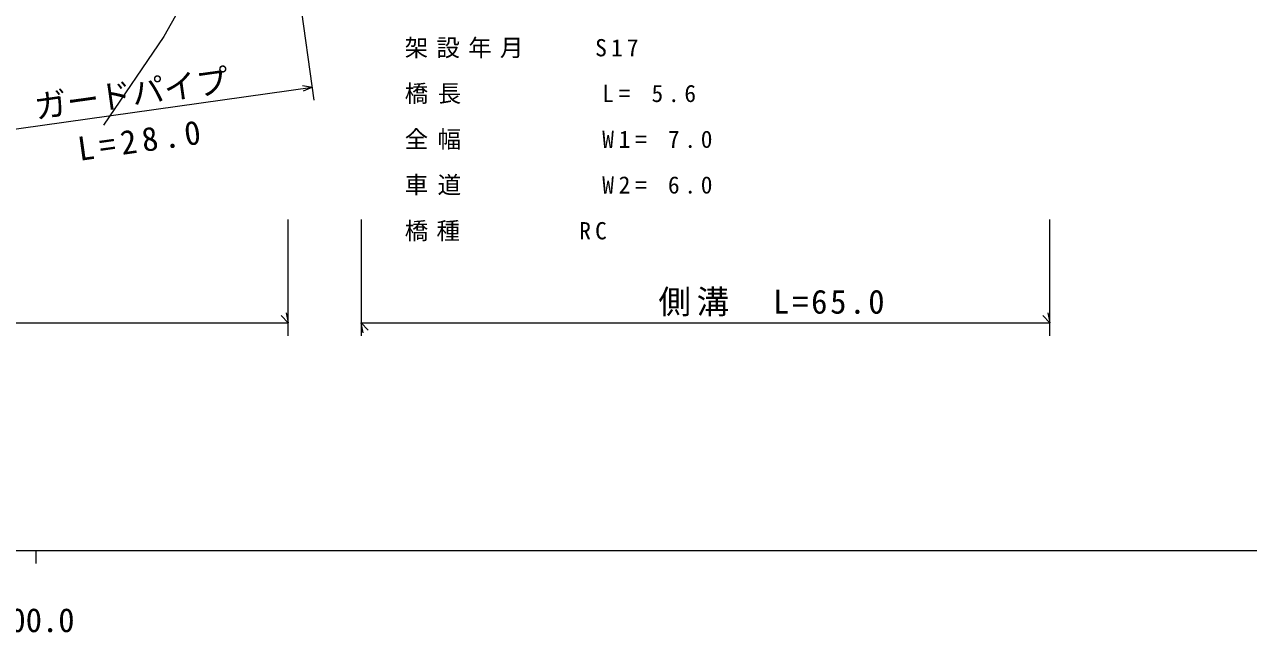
# Model space of a CAD drawing. Units: millimetres, scale not verified. Extents: x 40000 to 680000, y 20000 to 380000.
# Drawn here: x 467119 to 560828, y 198715 to 245232 of the extents above; entities that cross this region are included whole.
import ezdxf
from ezdxf.enums import TextEntityAlignment as Align

# ---------------------------------------------------------------- set-up
doc = ezdxf.new("R2010")
doc.units = ezdxf.units.MM
doc.header["$LTSCALE"] = 1000
doc.layers.add('S-BGD', color=7, linetype='Continuous', lineweight=13)
doc.layers.add('S-BGD-HTXT', color=7, linetype='Continuous', lineweight=13)
doc.styles.add('ＭＳ ゴシック', font='')
doc.styles.get('ＭＳ ゴシック').set_extended_font_data('MS Gothic')

msp = doc.modelspace()

# ---------------------------------------------------------------- linework, layer by layer
at = {"layer": 'S-BGD'}
for p, q in [((489304, 239453), (487490, 252353)), ((480761, 249598), (477787, 244311)), ((477787, 244311), (473161, 237537)), ((461884, 236606), (489165, 240443)), ((488392, 240552), (489165, 240443)), ((489165, 240443), (488452, 240127)), ((487316, 221405), (487316, 230308)), ((492891, 230308), (492891, 221405)), ((545622, 221405), (545622, 230308)), ((487154, 223168), (487316, 222405)), ((545460, 223168), (545622, 222405)), ((359541, 222405), (487316, 222405)), ((487316, 222405), (486775, 222967)), ((493053, 221642), (492891, 222405)), ((492891, 222405), (493432, 221843)), ((492891, 222405), (545622, 222405)), ((545622, 222405), (545081, 222967))]:
    msp.add_line(p, q, dxfattribs=at)
at = {"layer": 'S-BGD-HTXT'}
for p, q in [((40000, 205000), (579000, 205000)), ((468000, 205000), (468000, 204000))]:
    msp.add_line(p, q, dxfattribs=at)

# ---------------------------------------------------------------- texts
at = {"layer": 'S-BGD', "style": 'ＭＳ ゴシック'}
msp.add_text('ガードパイプ', height=1833, rotation=8, dxfattribs=at).set_placement((468089, 237464), align=Align.BOTTOM_LEFT)
at = {"layer": 'S-BGD', "attachment_point": 7, "style": 'ＭＳ ゴシック'}
for s, insert, char_height in [('\\T1.35;架設年月\u3000\u3000S17', (496225, 242649), 1320), ('\\T1.4;橋長\u3000\u3000\u3000\u3000L=\\~5.6', (496225, 239149), 1320), ('\\T1.4;全幅\u3000\u3000\u3000\u3000W1=\\~7.0', (496225, 235649), 1320), ('\\T1.4;車道\u3000\u3000\u3000\u3000W2=\\~6.0', (496225, 232149), 1320), ('\\T1.35;橋種\u3000\\~\u3000\u3000RC', (496225, 228649), 1320), ('\\T1.17;側溝\u3000L=65.0', (515649, 222905), 1833)]:
    msp.add_mtext(s, dxfattribs=dict(at, insert=insert, char_height=char_height))
at = {"layer": 'S-BGD', "insert": (471339, 234768), "char_height": 1833, "attachment_point": 7, "rotation": 8, "style": 'ＭＳ ゴシック'}
msp.add_mtext('\\T1.32;L=28.0', dxfattribs=at)
at = {"layer": 'S-BGD-HTXT', "style": 'ＭＳ ゴシック'}
msp.add_text('400.0', height=1833, dxfattribs=at).set_placement((464719, 198195), align=Align.BOTTOM_LEFT)

doc.saveas('drawing.dxf')
